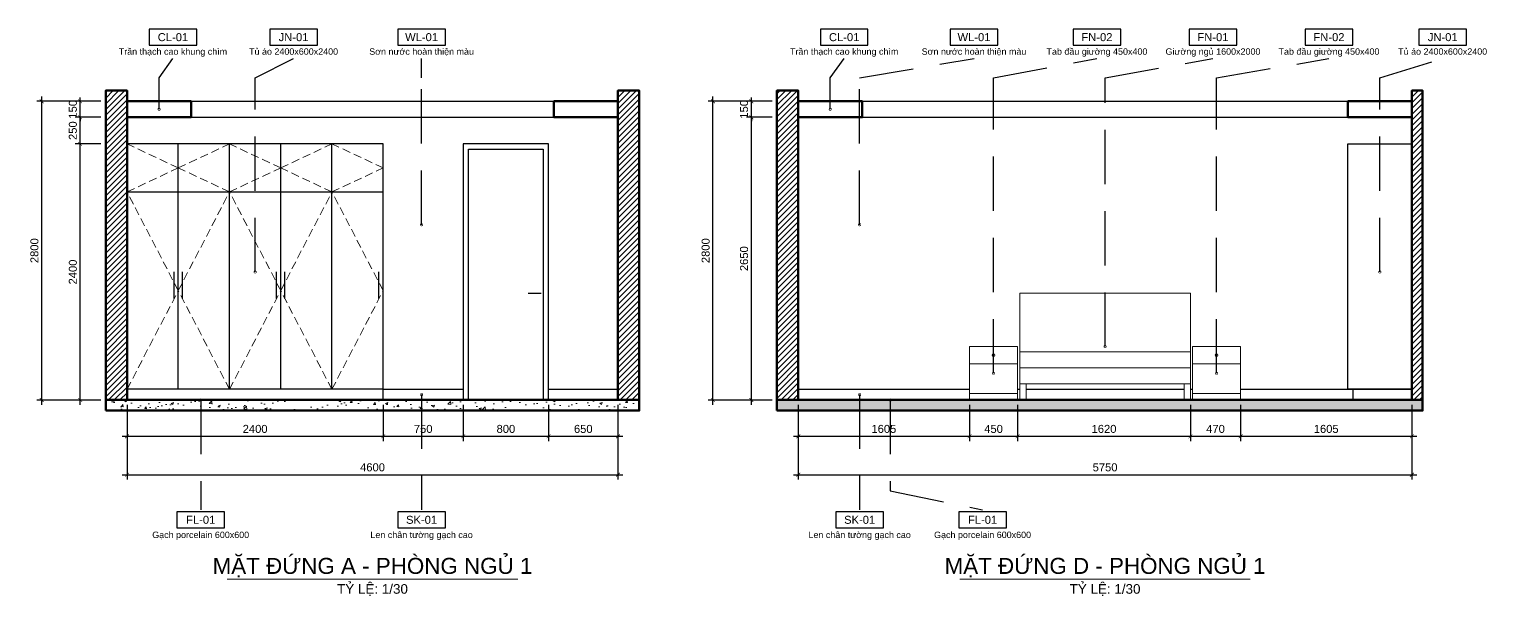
# Model space of a CAD drawing. Header units: millimetres. Extents: x -4035 to 243174, y -17931 to 20900.
# Drawn here: x 216404 to 230064, y -6572 to -1261 of the extents above; entities that cross this region are included whole.
import ezdxf
from ezdxf import colors
from ezdxf.entities.mleader import LeaderData, LeaderLine
from ezdxf.enums import TextEntityAlignment as Align
from ezdxf.math import Vec2, Vec3

# ---------------------------------------------------------------- set-up
doc = ezdxf.new("R2010")
doc.units = ezdxf.units.MM
doc.header["$LTSCALE"] = 40
doc.linetypes.add('DASHED', pattern=[19.05, 12.7, -6.35])
doc.linetypes.add('HIDDEN', pattern=[9.525, 6.35, -3.175])
for name, color, linetype, lineweight in [('A-ANNO-DIMS', 1, 'Continuous', 18), ('A-ANNO-NOTE', 7, 'Continuous', 18), ('A-ANNO-TEXT', 7, 'Continuous', 18), ('A-ELEV', 7, 'Continuous', 25), ('A-ELEV-OTLN', 7, 'Continuous', 50), ('A-FLOR-CASE', 30, 'Continuous', 25), ('A-FURN', 8, 'Continuous', 18), ('A-HIDD', 8, 'HIDDEN', 18), ('A-SECT', 7, 'Continuous', 50), ('A-SECT-PATT', 8, 'Continuous', 9)]:
    doc.layers.add(name, color=color, linetype=linetype, lineweight=lineweight)
doc.styles.add('MCP-ARIAL', font='arial.ttf')
doc.styles.get("Standard").update_dxf_attribs({"font": 'arial.ttf'})
doc.dimstyles.new('MCP-1-30', dxfattribs={"dimscale": 30, "dimtxt": 2.5, "dimasz": 1.2, "dimexe": 1.5, "dimexo": 1.5, "dimgap": 1, "dimtad": 1, "dimdec": 0, "dimdsep": 46, "dimtxsty": 'MCP-ARIAL', "dimblk": 'ARCHTICK', "dimblk1": 'ARCHTICK', "dimblk2": 'ARCHTICK', "dimcen": 0.09, "dimdle": 1.5, "dimclrd": 256, "dimclre": 256, "dimclrt": 256, "dimadec": 0, "dimazin": 0, "dimtfac": 1, "dimtdec": 4, "dimtix": 1, "dimtmove": 2, "dimatfit": 3, "dimfxl": 1, "dimtolj": 1, "dimtzin": 0, "dimarcsym": 0})

# ---------------------------------------------------------------- blocks, each defined once
blk = doc.blocks.new('_ArchTick')
at = {"color": 0, "linetype": 'ByBlock', "const_width": 0.15}
blk.add_lwpolyline([(-0.5, -0.5), (0.5, 0.5)], dxfattribs=at)
blk = doc.blocks.new('*D202')
at = {"layer": 'A-ANNO-DIMS', "lineweight": -2, "transparency": 16777216}
for p, q in [((217322, -4782), (217322, -5122)), ((219722, -4782), (219722, -5122)), ((217277, -5077), (219767, -5077))]:
    blk.add_line(p, q, dxfattribs=at)
at = {"layer": 'Defpoints', "color": 0, "transparency": 16777216}
for p in [(217322, -4737), (219722, -4737), (219722, -5077)]:
    blk.add_point(p, dxfattribs=at)
at = {"layer": 'A-ANNO-DIMS', "lineweight": -2, "transparency": 16777216, "xscale": 36, "yscale": 36, "zscale": 36, "rotation": 180}
blk.add_blockref('_ArchTick', (217322, -5077), dxfattribs=at)
at = {"layer": 'A-ANNO-DIMS', "lineweight": -2, "transparency": 16777216, "xscale": 36, "yscale": 36, "zscale": 36}
blk.add_blockref('_ArchTick', (219722, -5077), dxfattribs=at)
at = {"layer": 'A-ANNO-DIMS', "transparency": 16777216, "insert": (218522, -5008), "char_height": 75, "attachment_point": 5, "style": 'MCP-ARIAL'}
blk.add_mtext('\\A1;2400', dxfattribs=at)
blk = doc.blocks.new('*D203')
at = {"layer": 'A-ANNO-DIMS', "lineweight": -2, "transparency": 16777216}
for p, q in [((219722, -4782), (219722, -5122)), ((220472, -4782), (220472, -5122)), ((219677, -5077), (220517, -5077))]:
    blk.add_line(p, q, dxfattribs=at)
at = {"layer": 'Defpoints', "color": 0, "transparency": 16777216}
for p in [(219722, -4737), (220472, -4737), (220472, -5077)]:
    blk.add_point(p, dxfattribs=at)
at = {"layer": 'A-ANNO-DIMS', "lineweight": -2, "transparency": 16777216, "xscale": 36, "yscale": 36, "zscale": 36, "rotation": 180}
blk.add_blockref('_ArchTick', (219722, -5077), dxfattribs=at)
at = {"layer": 'A-ANNO-DIMS', "lineweight": -2, "transparency": 16777216, "xscale": 36, "yscale": 36, "zscale": 36}
blk.add_blockref('_ArchTick', (220472, -5077), dxfattribs=at)
at = {"layer": 'A-ANNO-DIMS', "transparency": 16777216, "insert": (220097, -5008), "char_height": 75, "attachment_point": 5, "style": 'MCP-ARIAL'}
blk.add_mtext('\\A1;750', dxfattribs=at)
blk = doc.blocks.new('*D204')
at = {"layer": 'A-ANNO-DIMS', "lineweight": -2, "transparency": 16777216}
for p, q in [((220472, -4782), (220472, -5122)), ((221272, -4782), (221272, -5122)), ((220427, -5077), (221317, -5077))]:
    blk.add_line(p, q, dxfattribs=at)
at = {"layer": 'Defpoints', "color": 0, "transparency": 16777216}
for p in [(220472, -4737), (221272, -4737), (221272, -5077)]:
    blk.add_point(p, dxfattribs=at)
at = {"layer": 'A-ANNO-DIMS', "lineweight": -2, "transparency": 16777216, "xscale": 36, "yscale": 36, "zscale": 36, "rotation": 180}
blk.add_blockref('_ArchTick', (220472, -5077), dxfattribs=at)
at = {"layer": 'A-ANNO-DIMS', "lineweight": -2, "transparency": 16777216, "xscale": 36, "yscale": 36, "zscale": 36}
blk.add_blockref('_ArchTick', (221272, -5077), dxfattribs=at)
at = {"layer": 'A-ANNO-DIMS', "transparency": 16777216, "insert": (220872, -5008), "char_height": 75, "attachment_point": 5, "style": 'MCP-ARIAL'}
blk.add_mtext('\\A1;800', dxfattribs=at)
blk = doc.blocks.new('*D205')
at = {"layer": 'A-ANNO-DIMS', "lineweight": -2, "transparency": 16777216}
for p, q in [((221272, -4782), (221272, -5122)), ((221922, -4782), (221922, -5122)), ((221227, -5077), (221967, -5077))]:
    blk.add_line(p, q, dxfattribs=at)
at = {"layer": 'Defpoints', "color": 0, "transparency": 16777216}
for p in [(221272, -4737), (221922, -4737), (221922, -5077)]:
    blk.add_point(p, dxfattribs=at)
at = {"layer": 'A-ANNO-DIMS', "lineweight": -2, "transparency": 16777216, "xscale": 36, "yscale": 36, "zscale": 36, "rotation": 180}
blk.add_blockref('_ArchTick', (221272, -5077), dxfattribs=at)
at = {"layer": 'A-ANNO-DIMS', "lineweight": -2, "transparency": 16777216, "xscale": 36, "yscale": 36, "zscale": 36}
blk.add_blockref('_ArchTick', (221922, -5077), dxfattribs=at)
at = {"layer": 'A-ANNO-DIMS', "transparency": 16777216, "insert": (221597, -5008), "char_height": 75, "attachment_point": 5, "style": 'MCP-ARIAL'}
blk.add_mtext('\\A1;650', dxfattribs=at)
blk = doc.blocks.new('*D206')
at = {"layer": 'A-ANNO-DIMS', "lineweight": -2, "transparency": 16777216}
for p, q in [((217322, -4782), (217322, -5482)), ((221922, -4782), (221922, -5482)), ((217277, -5437), (221967, -5437))]:
    blk.add_line(p, q, dxfattribs=at)
at = {"layer": 'Defpoints', "color": 0, "transparency": 16777216}
for p in [(217322, -4737), (221922, -4737), (221922, -5437)]:
    blk.add_point(p, dxfattribs=at)
at = {"layer": 'A-ANNO-DIMS', "lineweight": -2, "transparency": 16777216, "xscale": 36, "yscale": 36, "zscale": 36, "rotation": 180}
blk.add_blockref('_ArchTick', (217322, -5437), dxfattribs=at)
at = {"layer": 'A-ANNO-DIMS', "lineweight": -2, "transparency": 16777216, "xscale": 36, "yscale": 36, "zscale": 36}
blk.add_blockref('_ArchTick', (221922, -5437), dxfattribs=at)
at = {"layer": 'A-ANNO-DIMS', "transparency": 16777216, "insert": (219622, -5368), "char_height": 75, "attachment_point": 5, "style": 'MCP-ARIAL'}
blk.add_mtext('\\A1;4600', dxfattribs=at)
blk = doc.blocks.new('*D207')
at = {"layer": 'A-ANNO-DIMS', "lineweight": -2, "transparency": 16777216}
for p, q in [((216882, -4782), (216882, -2292)), ((217077, -2337), (216837, -2337)), ((217077, -4737), (216837, -4737))]:
    blk.add_line(p, q, dxfattribs=at)
at = {"layer": 'Defpoints', "color": 0, "transparency": 16777216}
for p in [(216882, -2337), (217122, -2337), (217122, -4737)]:
    blk.add_point(p, dxfattribs=at)
at = {"layer": 'A-ANNO-DIMS', "lineweight": -2, "transparency": 16777216, "xscale": 36, "yscale": 36, "zscale": 36}
for p, rotation in [((216882, -2337), 90), ((216882, -4737), 270)]:
    blk.add_blockref('_ArchTick', p, dxfattribs=dict(at, rotation=rotation))
at = {"layer": 'A-ANNO-DIMS', "transparency": 16777216, "insert": (216814, -3537), "char_height": 75, "attachment_point": 5, "rotation": 90, "style": 'MCP-ARIAL'}
blk.add_mtext('\\A1;2400', dxfattribs=at)
blk = doc.blocks.new('*D208')
at = {"layer": 'A-ANNO-DIMS', "lineweight": -2, "transparency": 16777216}
for p, q in [((216882, -2382), (216882, -2042)), ((217077, -2087), (216837, -2087)), ((217077, -2337), (216837, -2337))]:
    blk.add_line(p, q, dxfattribs=at)
at = {"layer": 'Defpoints', "color": 0, "transparency": 16777216}
for p in [(216882, -2087), (217122, -2087), (217122, -2337)]:
    blk.add_point(p, dxfattribs=at)
at = {"layer": 'A-ANNO-DIMS', "lineweight": -2, "transparency": 16777216, "xscale": 36, "yscale": 36, "zscale": 36}
for p, rotation in [((216882, -2087), 90), ((216882, -2337), 270)]:
    blk.add_blockref('_ArchTick', p, dxfattribs=dict(at, rotation=rotation))
at = {"layer": 'A-ANNO-DIMS', "transparency": 16777216, "insert": (216814, -2212), "char_height": 75, "attachment_point": 5, "rotation": 90, "style": 'MCP-ARIAL'}
blk.add_mtext('\\A1;250', dxfattribs=at)
blk = doc.blocks.new('*D209')
at = {"layer": 'A-ANNO-DIMS', "lineweight": -2, "transparency": 16777216}
for p, q in [((216882, -1937), (216882, -1901)), ((217077, -1937), (216837, -1937)), ((216882, -2087), (216882, -1937)), ((217077, -2087), (216837, -2087)), ((216882, -2087), (216882, -2123))]:
    blk.add_line(p, q, dxfattribs=at)
at = {"layer": 'Defpoints', "color": 0, "transparency": 16777216}
for p in [(216882, -1937), (217122, -1937), (217122, -2087)]:
    blk.add_point(p, dxfattribs=at)
at = {"layer": 'A-ANNO-DIMS', "lineweight": -2, "transparency": 16777216, "xscale": 36, "yscale": 36, "zscale": 36}
for p, rotation in [((216882, -1937), 270), ((216882, -2087), 90)]:
    blk.add_blockref('_ArchTick', p, dxfattribs=dict(at, rotation=rotation))
at = {"layer": 'A-ANNO-DIMS', "transparency": 16777216, "insert": (216814, -2012), "char_height": 75, "attachment_point": 5, "rotation": 90, "style": 'MCP-ARIAL'}
blk.add_mtext('\\A1;150', dxfattribs=at)
blk = doc.blocks.new('*D210')
at = {"layer": 'A-ANNO-DIMS', "lineweight": -2, "transparency": 16777216}
for p, q in [((216522, -4782), (216522, -1892)), ((217077, -1937), (216477, -1937)), ((217077, -4737), (216477, -4737))]:
    blk.add_line(p, q, dxfattribs=at)
at = {"layer": 'Defpoints', "color": 0, "transparency": 16777216}
for p in [(216522, -1937), (217122, -1937), (217122, -4737)]:
    blk.add_point(p, dxfattribs=at)
at = {"layer": 'A-ANNO-DIMS', "lineweight": -2, "transparency": 16777216, "xscale": 36, "yscale": 36, "zscale": 36}
for p, rotation in [((216522, -1937), 90), ((216522, -4737), 270)]:
    blk.add_blockref('_ArchTick', p, dxfattribs=dict(at, rotation=rotation))
at = {"layer": 'A-ANNO-DIMS', "transparency": 16777216, "insert": (216454, -3337), "char_height": 75, "attachment_point": 5, "rotation": 90, "style": 'MCP-ARIAL'}
blk.add_mtext('\\A1;2800', dxfattribs=at)
blk = doc.blocks.new('MCP_GHI_CHU_5')
at = {"transparency": 16777216}
blk.add_lwpolyline([(-7.4375, 4.2), (7.4375, 4.2), (7.4375, 9.2), (-7.4375, 9.2)], close=True, dxfattribs=at)
at = {"transparency": 16777216, "style": 'MCP-ARIAL'}
blk.add_attdef('MA', text='', height=2.5, dxfattribs=at).set_placement((0, 6.7), align=Align.MIDDLE_CENTER)
blk.add_attdef('MO_TA', text='', height=2, dxfattribs=at).set_placement((0, 1.2), align=Align.CENTER)
blk = doc.blocks.new('_DotSmall')
at = {"color": 0, "linetype": 'ByBlock', "const_width": 0.5}
blk.add_lwpolyline([(-0.0625, 0, 1), (0.0625, 0, 1)], format="xyb", close=True, dxfattribs=at)
blk = doc.blocks.new('MCP_GHI_CHU_DUOI_5')
at = {"transparency": 16777216}
blk.add_lwpolyline([(-7.4375, -5.6), (7.4375, -5.6), (7.4375, -0.6), (-7.4375, -0.6)], close=True, dxfattribs=at)
at = {"transparency": 16777216, "style": 'MCP-ARIAL'}
blk.add_attdef('MA', text='', height=2.5, dxfattribs=at).set_placement((0, -3.1), align=Align.MIDDLE_CENTER)
blk.add_attdef('MO_TA', text='', height=2, dxfattribs=at).set_placement((0, -8.8), align=Align.CENTER)
blk = doc.blocks.new('*D211')
at = {"layer": 'A-ANNO-DIMS', "lineweight": -2, "transparency": 16777216}
for p, q in [((223612, -4782), (223612, -5122)), ((225217, -4782), (225217, -5122)), ((223567, -5077), (225262, -5077))]:
    blk.add_line(p, q, dxfattribs=at)
at = {"layer": 'Defpoints', "color": 0, "transparency": 16777216}
for p in [(223612, -4737), (225217, -4737), (225217, -5077)]:
    blk.add_point(p, dxfattribs=at)
at = {"layer": 'A-ANNO-DIMS', "lineweight": -2, "transparency": 16777216, "xscale": 36, "yscale": 36, "zscale": 36, "rotation": 180}
blk.add_blockref('_ArchTick', (223612, -5077), dxfattribs=at)
at = {"layer": 'A-ANNO-DIMS', "lineweight": -2, "transparency": 16777216, "xscale": 36, "yscale": 36, "zscale": 36}
blk.add_blockref('_ArchTick', (225217, -5077), dxfattribs=at)
at = {"layer": 'A-ANNO-DIMS', "transparency": 16777216, "insert": (224414, -5008), "char_height": 75, "attachment_point": 5, "style": 'MCP-ARIAL'}
blk.add_mtext('\\A1;1605', dxfattribs=at)
blk = doc.blocks.new('*D212')
at = {"layer": 'A-ANNO-DIMS', "lineweight": -2, "transparency": 16777216}
for p, q in [((225217, -4782), (225217, -5122)), ((225667, -4782), (225667, -5122)), ((225172, -5077), (225712, -5077))]:
    blk.add_line(p, q, dxfattribs=at)
at = {"layer": 'Defpoints', "color": 0, "transparency": 16777216}
for p in [(225217, -4737), (225667, -4737), (225667, -5077)]:
    blk.add_point(p, dxfattribs=at)
at = {"layer": 'A-ANNO-DIMS', "lineweight": -2, "transparency": 16777216, "xscale": 36, "yscale": 36, "zscale": 36, "rotation": 180}
blk.add_blockref('_ArchTick', (225217, -5077), dxfattribs=at)
at = {"layer": 'A-ANNO-DIMS', "lineweight": -2, "transparency": 16777216, "xscale": 36, "yscale": 36, "zscale": 36}
blk.add_blockref('_ArchTick', (225667, -5077), dxfattribs=at)
at = {"layer": 'A-ANNO-DIMS', "transparency": 16777216, "insert": (225442, -5008), "char_height": 75, "attachment_point": 5, "style": 'MCP-ARIAL'}
blk.add_mtext('\\A1;450', dxfattribs=at)
blk = doc.blocks.new('*D213')
at = {"layer": 'A-ANNO-DIMS', "lineweight": -2, "transparency": 16777216}
for p, q in [((225667, -4782), (225667, -5122)), ((227287, -4782), (227287, -5122)), ((225622, -5077), (227332, -5077))]:
    blk.add_line(p, q, dxfattribs=at)
at = {"layer": 'Defpoints', "color": 0, "transparency": 16777216}
for p in [(225667, -4737), (227287, -4737), (227287, -5077)]:
    blk.add_point(p, dxfattribs=at)
at = {"layer": 'A-ANNO-DIMS', "lineweight": -2, "transparency": 16777216, "xscale": 36, "yscale": 36, "zscale": 36, "rotation": 180}
blk.add_blockref('_ArchTick', (225667, -5077), dxfattribs=at)
at = {"layer": 'A-ANNO-DIMS', "lineweight": -2, "transparency": 16777216, "xscale": 36, "yscale": 36, "zscale": 36}
blk.add_blockref('_ArchTick', (227287, -5077), dxfattribs=at)
at = {"layer": 'A-ANNO-DIMS', "transparency": 16777216, "insert": (226477, -5008), "char_height": 75, "attachment_point": 5, "style": 'MCP-ARIAL'}
blk.add_mtext('\\A1;1620', dxfattribs=at)
blk = doc.blocks.new('*D214')
at = {"layer": 'A-ANNO-DIMS', "lineweight": -2, "transparency": 16777216}
for p, q in [((227287, -4782), (227287, -5122)), ((227757, -4782), (227757, -5122)), ((227242, -5077), (227802, -5077))]:
    blk.add_line(p, q, dxfattribs=at)
at = {"layer": 'Defpoints', "color": 0, "transparency": 16777216}
for p in [(227287, -4737), (227757, -4737), (227757, -5077)]:
    blk.add_point(p, dxfattribs=at)
at = {"layer": 'A-ANNO-DIMS', "lineweight": -2, "transparency": 16777216, "xscale": 36, "yscale": 36, "zscale": 36, "rotation": 180}
blk.add_blockref('_ArchTick', (227287, -5077), dxfattribs=at)
at = {"layer": 'A-ANNO-DIMS', "lineweight": -2, "transparency": 16777216, "xscale": 36, "yscale": 36, "zscale": 36}
blk.add_blockref('_ArchTick', (227757, -5077), dxfattribs=at)
at = {"layer": 'A-ANNO-DIMS', "transparency": 16777216, "insert": (227522, -5008), "char_height": 75, "attachment_point": 5, "style": 'MCP-ARIAL'}
blk.add_mtext('\\A1;470', dxfattribs=at)
blk = doc.blocks.new('*D215')
at = {"layer": 'A-ANNO-DIMS', "lineweight": -2, "transparency": 16777216}
for p, q in [((227757, -4782), (227757, -5122)), ((229362, -4782), (229362, -5122)), ((227712, -5077), (229407, -5077))]:
    blk.add_line(p, q, dxfattribs=at)
at = {"layer": 'Defpoints', "color": 0, "transparency": 16777216}
for p in [(227757, -4737), (229362, -4737), (229362, -5077)]:
    blk.add_point(p, dxfattribs=at)
at = {"layer": 'A-ANNO-DIMS', "lineweight": -2, "transparency": 16777216, "xscale": 36, "yscale": 36, "zscale": 36, "rotation": 180}
blk.add_blockref('_ArchTick', (227757, -5077), dxfattribs=at)
at = {"layer": 'A-ANNO-DIMS', "lineweight": -2, "transparency": 16777216, "xscale": 36, "yscale": 36, "zscale": 36}
blk.add_blockref('_ArchTick', (229362, -5077), dxfattribs=at)
at = {"layer": 'A-ANNO-DIMS', "transparency": 16777216, "insert": (228559, -5008), "char_height": 75, "attachment_point": 5, "style": 'MCP-ARIAL'}
blk.add_mtext('\\A1;1605', dxfattribs=at)
blk = doc.blocks.new('*D216')
at = {"layer": 'A-ANNO-DIMS', "lineweight": -2, "transparency": 16777216}
for p, q in [((223612, -4782), (223612, -5482)), ((229362, -4782), (229362, -5482)), ((223567, -5437), (229407, -5437))]:
    blk.add_line(p, q, dxfattribs=at)
at = {"layer": 'Defpoints', "color": 0, "transparency": 16777216}
for p in [(223612, -4737), (229362, -4737), (229362, -5437)]:
    blk.add_point(p, dxfattribs=at)
at = {"layer": 'A-ANNO-DIMS', "lineweight": -2, "transparency": 16777216, "xscale": 36, "yscale": 36, "zscale": 36, "rotation": 180}
blk.add_blockref('_ArchTick', (223612, -5437), dxfattribs=at)
at = {"layer": 'A-ANNO-DIMS', "lineweight": -2, "transparency": 16777216, "xscale": 36, "yscale": 36, "zscale": 36}
blk.add_blockref('_ArchTick', (229362, -5437), dxfattribs=at)
at = {"layer": 'A-ANNO-DIMS', "transparency": 16777216, "insert": (226487, -5368), "char_height": 75, "attachment_point": 5, "style": 'MCP-ARIAL'}
blk.add_mtext('\\A1;5750', dxfattribs=at)
blk = doc.blocks.new('*D217')
at = {"layer": 'A-ANNO-DIMS', "lineweight": -2, "transparency": 16777216}
for p, q in [((223172, -4782), (223172, -2042)), ((223367, -2087), (223127, -2087)), ((223367, -4737), (223127, -4737))]:
    blk.add_line(p, q, dxfattribs=at)
at = {"layer": 'Defpoints', "color": 0, "transparency": 16777216}
for p in [(223172, -2087), (223412, -2087), (223412, -4737)]:
    blk.add_point(p, dxfattribs=at)
at = {"layer": 'A-ANNO-DIMS', "lineweight": -2, "transparency": 16777216, "xscale": 36, "yscale": 36, "zscale": 36}
for p, rotation in [((223172, -2087), 90), ((223172, -4737), 270)]:
    blk.add_blockref('_ArchTick', p, dxfattribs=dict(at, rotation=rotation))
at = {"layer": 'A-ANNO-DIMS', "transparency": 16777216, "insert": (223104, -3412), "char_height": 75, "attachment_point": 5, "rotation": 90, "style": 'MCP-ARIAL'}
blk.add_mtext('\\A1;2650', dxfattribs=at)
blk = doc.blocks.new('*D218')
at = {"layer": 'A-ANNO-DIMS', "lineweight": -2, "transparency": 16777216}
for p, q in [((223172, -1937), (223172, -1901)), ((223367, -1937), (223127, -1937)), ((223172, -2087), (223172, -1937)), ((223367, -2087), (223127, -2087)), ((223172, -2087), (223172, -2123))]:
    blk.add_line(p, q, dxfattribs=at)
at = {"layer": 'Defpoints', "color": 0, "transparency": 16777216}
for p in [(223172, -1937), (223412, -1937), (223412, -2087)]:
    blk.add_point(p, dxfattribs=at)
at = {"layer": 'A-ANNO-DIMS', "lineweight": -2, "transparency": 16777216, "xscale": 36, "yscale": 36, "zscale": 36}
for p, rotation in [((223172, -1937), 270), ((223172, -2087), 90)]:
    blk.add_blockref('_ArchTick', p, dxfattribs=dict(at, rotation=rotation))
at = {"layer": 'A-ANNO-DIMS', "transparency": 16777216, "insert": (223104, -2012), "char_height": 75, "attachment_point": 5, "rotation": 90, "style": 'MCP-ARIAL'}
blk.add_mtext('\\A1;150', dxfattribs=at)
blk = doc.blocks.new('*D219')
at = {"layer": 'A-ANNO-DIMS', "lineweight": -2, "transparency": 16777216}
for p, q in [((222812, -4782), (222812, -1892)), ((223367, -1937), (222767, -1937)), ((223367, -4737), (222767, -4737))]:
    blk.add_line(p, q, dxfattribs=at)
at = {"layer": 'Defpoints', "color": 0, "transparency": 16777216}
for p in [(222812, -1937), (223412, -1937), (223412, -4737)]:
    blk.add_point(p, dxfattribs=at)
at = {"layer": 'A-ANNO-DIMS', "lineweight": -2, "transparency": 16777216, "xscale": 36, "yscale": 36, "zscale": 36}
for p, rotation in [((222812, -1937), 90), ((222812, -4737), 270)]:
    blk.add_blockref('_ArchTick', p, dxfattribs=dict(at, rotation=rotation))
at = {"layer": 'A-ANNO-DIMS', "transparency": 16777216, "insert": (222744, -3337), "char_height": 75, "attachment_point": 5, "rotation": 90, "style": 'MCP-ARIAL'}
blk.add_mtext('\\A1;2800', dxfattribs=at)

msp = doc.modelspace()

# ---------------------------------------------------------------- hatches: boundary and pattern name
at = {"layer": 'A-SECT-PATT'}
h = msp.add_hatch(dxfattribs=at)
h.set_pattern_fill('ANSI31', color=256, scale=12, style=0)
h.paths.add_polyline_path([(217121.9, -4736.51), (217321.9, -4736.51), (217321.9, -1836.51), (217121.9, -1836.51)], flags=16)
h = msp.add_hatch(dxfattribs=at)
h.set_pattern_fill('ANSI31', color=256, scale=12, style=0)
h.paths.add_polyline_path([(221921.9, -4736.51), (222121.9, -4736.51), (222121.9, -1836.51), (221921.9, -1836.51)], flags=16)
h = msp.add_hatch(dxfattribs=at)
h.set_pattern_fill('ANSI31', color=256, scale=12, style=0)
h.paths.add_polyline_path([(223411.9, -4736.51), (223611.9, -4736.51), (223611.9, -1836.51), (223411.9, -1836.51)], flags=16)
h = msp.add_hatch(dxfattribs=at)
h.set_pattern_fill('ANSI31', color=256, scale=12, style=0)
h.paths.add_polyline_path([(229361.9, -4736.51), (229461.9, -4736.51), (229461.9, -1836.51), (229361.9, -1836.51)], flags=16)
h = msp.add_hatch(dxfattribs=at)
h.set_pattern_fill('AR-CONC', color=256, scale=1.2, style=0)
h.paths.add_polyline_path([(217121.9, -4836.51), (222121.9, -4836.51), (222121.9, -4736.51), (217121.9, -4736.51)], flags=16)
h = msp.add_hatch(dxfattribs=at)
h.set_pattern_fill('AR-CONC', color=256, scale=1.2, style=0)
h.paths.add_polyline_path([(223411.9, -4836.51), (229461.9, -4836.51), (229461.9, -4736.51), (223411.9, -4736.51)], flags=16)

# ---------------------------------------------------------------- linework, layer by layer
at = {"layer": 'A-ANNO-TEXT'}
for p, q in [((218261.4, -6414.51), (220982.4, -6414.51)), ((225126.4, -6414.51), (227847.4, -6414.51))]:
    msp.add_line(p, q, dxfattribs=at)
at = {"layer": 'A-ELEV'}
for p, q in [((217321.9, -1936.51), (221921.9, -1936.51)), ((217921.9, -2086.51), (217921.9, -1936.51)), ((221321.9, -2086.51), (221321.9, -1936.51)), ((223611.9, -1936.51), (229361.9, -1936.51)), ((224211.9, -2086.51), (224211.9, -1936.51)), ((228761.9, -2086.51), (228761.9, -1936.51)), ((217321.9, -2086.51), (221921.9, -2086.51)), ((223611.9, -2086.51), (229361.9, -2086.51)), ((221271.9, -2336.51), (220471.9, -2336.51)), ((220471.9, -2336.51), (220471.9, -4736.51)), ((220521.9, -4736.51), (220521.9, -2386.51)), ((220521.9, -2386.51), (221221.9, -2386.51)), ((221221.9, -2386.51), (221221.9, -4736.51)), ((221271.9, -4736.51), (221271.9, -2336.51)), ((221081.9, -3736.51), (221201.9, -3736.51)), ((219721.9, -4636.51), (220471.9, -4636.51)), ((221271.9, -4636.51), (221921.9, -4636.51)), ((223611.9, -4636.51), (225216.9, -4636.51)), ((225666.9, -4636.51), (225686.9, -4636.51)), ((225746.9, -4636.51), (227226.9, -4636.51)), ((227286.9, -4636.51), (227306.9, -4636.51)), ((227756.9, -4636.51), (228811.9, -4636.51)), ((220471.9, -4736.51), (221271.9, -4736.51))]:
    msp.add_line(p, q, dxfattribs=at)
at = {"layer": 'A-ELEV-OTLN'}
for p, q in [((217321.9, -4736.51), (221921.9, -4736.51)), ((223611.9, -4736.51), (229361.9, -4736.51))]:
    msp.add_line(p, q, dxfattribs=at)
at = {"layer": 'A-FLOR-CASE'}
for p, q in [((219721.9, -2336.51), (217321.9, -2336.51)), ((217321.9, -2336.51), (217321.9, -4636.51)), ((217801.9, -2786.51), (217801.9, -2336.51)), ((218281.9, -2786.51), (218281.9, -2336.51)), ((218761.9, -2786.51), (218761.9, -2336.51)), ((219241.9, -2786.51), (219241.9, -2336.51)), ((219721.9, -4636.51), (219721.9, -2336.51)), ((228761.9, -4636.51), (228761.9, -2336.51)), ((228761.9, -2336.51), (229361.9, -2336.51)), ((229361.9, -2336.51), (229361.9, -4636.51)), ((217321.9, -2786.51), (219721.9, -2786.51)), ((217801.9, -4636.51), (217801.9, -2786.51)), ((218281.9, -4636.51), (218281.9, -2786.51)), ((218761.9, -4636.51), (218761.9, -2786.51)), ((219241.9, -4636.51), (219241.9, -2786.51)), ((217761.9, -3786.51), (217761.9, -3536.51)), ((217841.9, -3786.51), (217841.9, -3536.51)), ((218721.9, -3786.51), (218721.9, -3536.51)), ((218801.9, -3786.51), (218801.9, -3536.51)), ((219681.9, -3786.51), (219681.9, -3536.51)), ((219721.9, -4636.51), (217321.9, -4636.51)), ((217321.9, -4636.51), (217321.9, -4736.51)), ((219721.9, -4736.51), (219721.9, -4636.51)), ((229361.9, -4636.51), (228761.9, -4636.51)), ((228811.9, -4736.51), (228811.9, -4636.51)), ((228811.9, -4636.51), (229361.9, -4636.51)), ((229361.9, -4636.51), (229361.9, -4736.51)), ((217321.9, -4736.51), (219721.9, -4736.51)), ((229361.9, -4736.51), (228811.9, -4736.51))]:
    msp.add_line(p, q, dxfattribs=at)
at = {"layer": 'A-FURN'}
for p, q in [((225686.9, -4286.51), (225686.9, -3736.51)), ((225686.9, -3736.51), (227286.9, -3736.51)), ((227286.9, -3736.51), (227286.9, -4286.51)), ((225666.9, -4236.51), (225216.9, -4236.51)), ((225216.9, -4236.51), (225216.9, -4736.51)), ((225666.9, -4736.51), (225666.9, -4236.51)), ((227286.9, -4286.51), (225686.9, -4286.51)), ((225686.9, -4286.51), (225686.9, -4436.51)), ((227286.9, -4436.51), (227286.9, -4286.51)), ((227756.9, -4236.51), (227306.9, -4236.51)), ((227306.9, -4236.51), (227306.9, -4736.51)), ((227756.9, -4736.51), (227756.9, -4236.51)), ((225216.9, -4396.51), (225666.9, -4396.51)), ((227286.9, -4436.51), (225686.9, -4436.51)), ((225686.9, -4436.51), (225686.9, -4586.51)), ((227286.9, -4586.51), (227286.9, -4436.51)), ((227306.9, -4396.51), (227756.9, -4396.51)), ((225746.9, -4586.51), (225686.9, -4586.51)), ((225686.9, -4586.51), (225686.9, -4736.51)), ((225686.9, -4586.51), (227286.9, -4586.51)), ((225746.9, -4736.51), (225746.9, -4586.51)), ((227286.9, -4586.51), (227226.9, -4586.51)), ((227226.9, -4586.51), (227226.9, -4736.51)), ((227286.9, -4736.51), (227286.9, -4586.51)), ((225216.9, -4676.51), (225666.9, -4676.51)), ((225216.9, -4736.51), (225666.9, -4736.51)), ((225686.9, -4736.51), (225746.9, -4736.51)), ((227226.9, -4736.51), (227286.9, -4736.51)), ((227306.9, -4676.51), (227756.9, -4676.51)), ((227306.9, -4736.51), (227756.9, -4736.51))]:
    msp.add_line(p, q, dxfattribs=at)
for centre in [(225441.9, -4316.51), (227531.9, -4316.51)]:
    msp.add_circle(centre, 12, dxfattribs=at)
at = {"layer": 'A-HIDD', "ltscale": 0.3}
for p, q in [((217801.9, -2561.51), (217321.9, -2336.51)), ((217801.9, -2561.51), (218281.9, -2336.51)), ((218761.9, -2561.51), (218281.9, -2336.51)), ((218761.9, -2561.51), (219241.9, -2336.51)), ((219721.9, -2561.51), (219241.9, -2336.51)), ((217321.9, -2786.51), (217801.9, -2561.51)), ((218281.9, -2786.51), (217801.9, -2561.51)), ((218281.9, -2786.51), (218761.9, -2561.51)), ((219241.9, -2786.51), (218761.9, -2561.51)), ((219241.9, -2786.51), (219721.9, -2561.51)), ((217801.9, -3711.51), (217321.9, -2786.51)), ((217801.9, -3711.51), (218281.9, -2786.51)), ((218761.9, -3711.51), (218281.9, -2786.51)), ((218761.9, -3711.51), (219241.9, -2786.51)), ((219721.9, -3711.51), (219241.9, -2786.51)), ((217321.9, -4636.51), (217801.9, -3711.51)), ((218281.9, -4636.51), (217801.9, -3711.51)), ((218281.9, -4636.51), (218761.9, -3711.51)), ((219241.9, -4636.51), (218761.9, -3711.51)), ((219241.9, -4636.51), (219721.9, -3711.51))]:
    msp.add_line(p, q, dxfattribs=at)
at = {"layer": 'A-SECT'}
for points in [[(217121.9, -4736.51), (217321.9, -4736.51), (217321.9, -1836.51), (217121.9, -1836.51)], [(221921.9, -4736.51), (222121.9, -4736.51), (222121.9, -1836.51), (221921.9, -1836.51)], [(223411.9, -4736.51), (223611.9, -4736.51), (223611.9, -1836.51), (223411.9, -1836.51)], [(229361.9, -4736.51), (229461.9, -4736.51), (229461.9, -1836.51), (229361.9, -1836.51)], [(217321.9, -2086.51), (217921.9, -2086.51), (217921.9, -1936.51), (217321.9, -1936.51)], [(221321.9, -2086.51), (221921.9, -2086.51), (221921.9, -1936.51), (221321.9, -1936.51)], [(223611.9, -2086.51), (224211.9, -2086.51), (224211.9, -1936.51), (223611.9, -1936.51)], [(228761.9, -2086.51), (229361.9, -2086.51), (229361.9, -1936.51), (228761.9, -1936.51)], [(217121.9, -4836.51), (222121.9, -4836.51), (222121.9, -4736.51), (217121.9, -4736.51)], [(223411.9, -4836.51), (229461.9, -4836.51), (229461.9, -4736.51), (223411.9, -4736.51)]]:
    msp.add_lwpolyline(points, close=True, dxfattribs=at)

# ---------------------------------------------------------------- texts
at = {"layer": 'A-ANNO-TEXT', "style": 'MCP-ARIAL'}
for s, height, p in [('MẶT ĐỨNG A - PHÒNG NGỦ 1', 150, (219621.9, -6366.51)), ('MẶT ĐỨNG D - PHÒNG NGỦ 1', 150, (226486.9, -6366.51)), ('TỶ LỆ: 1/30', 90, (219621.9, -6552.51)), ('TỶ LỆ: 1/30', 90, (226486.9, -6552.51))]:
    msp.add_text(s, height=height, dxfattribs=at).set_placement(p, align=Align.CENTER)

# ---------------------------------------------------------------- dimensions: what is measured, and where the dimension line sits
at = {"layer": 'A-ANNO-DIMS'}
for base, p1, p2, picture, middle in [((216521.9, -1936.51), (217121.9, -4736.51), (217121.9, -1936.51), '*D210', (216453.607026, -3336.51)), ((216881.9, -1936.51), (217121.9, -2086.51), (217121.9, -1936.51), '*D209', (216813.607026, -2011.51)), ((222811.9, -1936.51), (223411.9, -4736.51), (223411.9, -1936.51), '*D219', (222743.607026, -3336.51)), ((223171.9, -1936.51), (223411.9, -2086.51), (223411.9, -1936.51), '*D218', (223103.607026, -2011.51)), ((216881.9, -2086.51), (217121.9, -2336.51), (217121.9, -2086.51), '*D208', (216813.607026, -2211.51)), ((223171.9, -2086.51), (223411.9, -4736.51), (223411.9, -2086.51), '*D217', (223103.607026, -3411.51)), ((216881.9, -2336.51), (217121.9, -4736.51), (217121.9, -2336.51), '*D207', (216813.607026, -3536.51))]:
    dim = msp.add_linear_dim(base=base, p1=p1, p2=p2, angle=90, dimstyle='MCP-1-30', dxfattribs=at)
    dim.commit()
    dim.dimension.update_dxf_attribs({"geometry": picture, "text_midpoint": middle})
for base, p1, p2, picture, middle in [((219721.9, -5076.51), (217321.9, -4736.51), (219721.9, -4736.51), '*D202', (218521.9, -5008.217026)), ((221921.9, -5436.51), (217321.9, -4736.51), (221921.9, -4736.51), '*D206', (219621.9, -5368.217026)), ((220471.9, -5076.51), (219721.9, -4736.51), (220471.9, -4736.51), '*D203', (220096.9, -5008.217026)), ((221271.9, -5076.51), (220471.9, -4736.51), (221271.9, -4736.51), '*D204', (220871.9, -5008.217026)), ((221921.9, -5076.51), (221271.9, -4736.51), (221921.9, -4736.51), '*D205', (221596.9, -5008.217026)), ((225216.9, -5076.51), (223611.9, -4736.51), (225216.9, -4736.51), '*D211', (224414.4, -5008.217026)), ((229361.9, -5436.51), (223611.9, -4736.51), (229361.9, -4736.51), '*D216', (226486.9, -5368.217026)), ((225666.9, -5076.51), (225216.9, -4736.51), (225666.9, -4736.51), '*D212', (225441.9, -5008.217026)), ((227286.9, -5076.51), (225666.9, -4736.51), (227286.9, -4736.51), '*D213', (226476.9, -5008.217026)), ((227756.9, -5076.51), (227286.9, -4736.51), (227756.9, -4736.51), '*D214', (227521.9, -5008.217026)), ((229361.9, -5076.51), (227756.9, -4736.51), (229361.9, -4736.51), '*D215', (228559.4, -5008.217026))]:
    dim = msp.add_linear_dim(base=base, p1=p1, p2=p2, dimstyle='MCP-1-30', dxfattribs=at)
    dim.commit()
    dim.dimension.update_dxf_attribs({"geometry": picture, "text_midpoint": middle})

# ---------------------------------------------------------------- leaders
at = {"layer": 'A-ANNO-NOTE', "ltscale": 0.3}
ml = msp.add_multileader_block('Standard', dxfattribs=at)
ml.set_content('MCP_GHI_CHU_5', color=256, scale=30)
ml.set_attribute('MA', 'CL-01', width=0)
ml.set_attribute('MO_TA', 'Trần thạch cao khung chìm', width=0)
ml.set_leader_properties(color=256, linetype='DASHED')
ml.set_arrow_properties(name='DOTSMALL')
ml.build(insert=Vec2(0, 0))
ml.multileader.update_dxf_attribs({"has_dogleg": 0, "text_left_attachment_type": 2, "text_right_attachment_type": 2, "dogleg_length": 3, "arrow_head_size": 45, "scale": 30, "block_connection_type": 1})
ctx = ml.context
ctx.base_point, ctx.scale, ctx.char_height, ctx.arrow_head_size, ctx.landing_gap_size = Vec3(217751.9, -1536.51), 30, 75, 45, 30
ctx.left_attachment, ctx.right_attachment, ctx.attachment_type = 2, 2, 1
notes = []
notes.append((ctx, [(0, (1, 1, 0), (217661.9, -1536.51), (1, 0), 90, [(0, [(217621.9, -2011.51), (217621.9, -1716.51)], 0, [])])]))
ctx.block.insert = Vec3(217751.9, -1536.51)
ml = msp.add_multileader_block('Standard', dxfattribs=at)
ml.set_content('MCP_GHI_CHU_5', color=256, scale=30)
ml.set_attribute('MA', 'JN-01', width=0)
ml.set_attribute('MO_TA', 'Tủ áo 2400x600x2400', width=0)
ml.set_leader_properties(color=256, linetype='DASHED')
ml.set_arrow_properties(name='DOTSMALL')
ml.build(insert=Vec2(0, 0))
ml.multileader.update_dxf_attribs({"has_dogleg": 0, "text_left_attachment_type": 2, "text_right_attachment_type": 2, "dogleg_length": 3, "arrow_head_size": 45, "scale": 30, "block_connection_type": 1})
ctx = ml.context
ctx.base_point, ctx.scale, ctx.char_height, ctx.arrow_head_size, ctx.landing_gap_size = Vec3(218882.3, -1536.51), 30, 75, 45, 30
ctx.left_attachment, ctx.right_attachment, ctx.attachment_type = 2, 2, 1
notes.append((ctx, [(0, (1, 1, 0), (218792.3, -1536.51), (1, 0), 90, [(0, [(218521.9, -3536.51), (218521.9, -1716.51)], 0, [])])]))
ctx.block.insert = Vec3(218882.3, -1536.51)
ml = msp.add_multileader_block('Standard', dxfattribs=at)
ml.set_content('MCP_GHI_CHU_5', color=256, scale=30)
ml.set_attribute('MA', 'WL-01', width=0)
ml.set_attribute('MO_TA', 'Sơn nước hoàn thiện màu', width=0)
ml.set_leader_properties(color=256, linetype='DASHED')
ml.set_arrow_properties(name='DOTSMALL')
ml.build(insert=Vec2(0, 0))
ml.multileader.update_dxf_attribs({"has_dogleg": 0, "text_left_attachment_type": 2, "text_right_attachment_type": 2, "dogleg_length": 3, "arrow_head_size": 45, "scale": 30, "block_connection_type": 1})
ctx = ml.context
ctx.base_point, ctx.scale, ctx.char_height, ctx.arrow_head_size, ctx.landing_gap_size = Vec3(220081.9, -1536.51), 30, 75, 45, 30
ctx.left_attachment, ctx.right_attachment, ctx.attachment_type = 2, 2, 1
notes.append((ctx, [(0, (1, 1, 0), (219991.9, -1536.51), (1, 0), 90, [(0, [(220081.9, -3093.51), (220081.9, -1716.51)], 0, [])])]))
ctx.block.insert = Vec3(220081.9, -1536.51)
ml = msp.add_multileader_block('Standard', dxfattribs=at)
ml.set_content('MCP_GHI_CHU_5', color=256, scale=30)
ml.set_attribute('MA', 'CL-01', width=0)
ml.set_attribute('MO_TA', 'Trần thạch cao khung chìm', width=0)
ml.set_leader_properties(color=256, linetype='DASHED')
ml.set_arrow_properties(name='DOTSMALL')
ml.build(insert=Vec2(0, 0))
ml.multileader.update_dxf_attribs({"has_dogleg": 0, "text_left_attachment_type": 2, "text_right_attachment_type": 2, "dogleg_length": 3, "arrow_head_size": 45, "scale": 30, "block_connection_type": 1})
ctx = ml.context
ctx.base_point, ctx.scale, ctx.char_height, ctx.arrow_head_size, ctx.landing_gap_size = Vec3(224041.9, -1536.51), 30, 75, 45, 30
ctx.left_attachment, ctx.right_attachment, ctx.attachment_type = 2, 2, 1
notes.append((ctx, [(0, (1, 1, 0), (223951.9, -1536.51), (1, 0), 90, [(0, [(223911.9, -2011.51), (223911.9, -1716.51)], 0, [])])]))
ctx.block.insert = Vec3(224041.9, -1536.51)
ml = msp.add_multileader_block('Standard', dxfattribs=at)
ml.set_content('MCP_GHI_CHU_5', color=256, scale=30)
ml.set_attribute('MA', 'WL-01', width=0)
ml.set_attribute('MO_TA', 'Sơn nước hoàn thiện màu', width=0)
ml.set_leader_properties(color=256, linetype='DASHED')
ml.set_arrow_properties(name='DOTSMALL')
ml.build(insert=Vec2(0, 0))
ml.multileader.update_dxf_attribs({"has_dogleg": 0, "text_left_attachment_type": 2, "text_right_attachment_type": 2, "dogleg_length": 3, "arrow_head_size": 45, "scale": 30, "block_connection_type": 1})
ctx = ml.context
ctx.base_point, ctx.scale, ctx.char_height, ctx.arrow_head_size, ctx.landing_gap_size = Vec3(225258.7, -1536.51), 30, 75, 45, 30
ctx.left_attachment, ctx.right_attachment, ctx.attachment_type = 2, 2, 1
notes.append((ctx, [(0, (1, 1, 0), (225168.7, -1536.51), (1, 0), 90, [(0, [(224186.9, -3093.51), (224186.9, -1716.51)], 0, [])])]))
ctx.block.insert = Vec3(225258.7, -1536.51)
ml = msp.add_multileader_block('Standard', dxfattribs=at)
ml.set_content('MCP_GHI_CHU_5', color=256, scale=30)
ml.set_attribute('MA', 'FN-02', width=0)
ml.set_attribute('MO_TA', 'Tab đầu giường 450x400', width=0)
ml.set_leader_properties(color=256, linetype='DASHED')
ml.set_arrow_properties(name='DOTSMALL')
ml.build(insert=Vec2(0, 0))
ml.multileader.update_dxf_attribs({"has_dogleg": 0, "text_left_attachment_type": 2, "text_right_attachment_type": 2, "dogleg_length": 3, "arrow_head_size": 45, "scale": 30, "block_connection_type": 1})
ctx = ml.context
ctx.base_point, ctx.scale, ctx.char_height, ctx.arrow_head_size, ctx.landing_gap_size = Vec3(226410.7, -1536.51), 30, 75, 45, 30
ctx.left_attachment, ctx.right_attachment, ctx.attachment_type = 2, 2, 1
notes.append((ctx, [(0, (1, 1, 0), (226320.7, -1536.51), (1, 0), 90, [(0, [(225441.9, -4486.51), (225441.9, -1716.51)], 0, [])])]))
ctx.block.insert = Vec3(226410.7, -1536.51)
ml = msp.add_multileader_block('Standard', dxfattribs=at)
ml.set_content('MCP_GHI_CHU_5', color=256, scale=30)
ml.set_attribute('MA', 'FN-01', width=0)
ml.set_attribute('MO_TA', 'Giường ngủ 1600x2000', width=0)
ml.set_leader_properties(color=256, linetype='DASHED')
ml.set_arrow_properties(name='DOTSMALL')
ml.build(insert=Vec2(0, 0))
ml.multileader.update_dxf_attribs({"has_dogleg": 0, "text_left_attachment_type": 2, "text_right_attachment_type": 2, "dogleg_length": 3, "arrow_head_size": 45, "scale": 30, "block_connection_type": 1})
ctx = ml.context
ctx.base_point, ctx.scale, ctx.char_height, ctx.arrow_head_size, ctx.landing_gap_size = Vec3(227497.9, -1536.51), 30, 75, 45, 30
ctx.left_attachment, ctx.right_attachment, ctx.attachment_type = 2, 2, 1
notes.append((ctx, [(0, (1, 1, 0), (227407.9, -1536.51), (1, 0), 90, [(0, [(226486.9, -4236.51), (226486.9, -1716.51)], 0, [])])]))
ctx.block.insert = Vec3(227497.9, -1536.51)
ml = msp.add_multileader_block('Standard', dxfattribs=at)
ml.set_content('MCP_GHI_CHU_5', color=256, scale=30)
ml.set_attribute('MA', 'FN-02', width=0)
ml.set_attribute('MO_TA', 'Tab đầu giường 450x400', width=0)
ml.set_leader_properties(color=256, linetype='DASHED')
ml.set_arrow_properties(name='DOTSMALL')
ml.build(insert=Vec2(0, 0))
ml.multileader.update_dxf_attribs({"has_dogleg": 0, "text_left_attachment_type": 2, "text_right_attachment_type": 2, "dogleg_length": 3, "arrow_head_size": 45, "scale": 30, "block_connection_type": 1})
ctx = ml.context
ctx.base_point, ctx.scale, ctx.char_height, ctx.arrow_head_size, ctx.landing_gap_size = Vec3(228585.1, -1536.51), 30, 75, 45, 30
ctx.left_attachment, ctx.right_attachment, ctx.attachment_type = 2, 2, 1
notes.append((ctx, [(0, (1, 1, 0), (228495.1, -1536.51), (1, 0), 90, [(0, [(227531.9, -4486.51), (227531.9, -1716.51)], 0, [])])]))
ctx.block.insert = Vec3(228585.1, -1536.51)
ml = msp.add_multileader_block('Standard', dxfattribs=at)
ml.set_content('MCP_GHI_CHU_5', color=256, scale=30)
ml.set_attribute('MA', 'JN-01', width=0)
ml.set_attribute('MO_TA', 'Tủ áo 2400x600x2400', width=0)
ml.set_leader_properties(color=256, linetype='DASHED')
ml.set_arrow_properties(name='DOTSMALL')
ml.build(insert=Vec2(0, 0))
ml.multileader.update_dxf_attribs({"has_dogleg": 0, "text_left_attachment_type": 2, "text_right_attachment_type": 2, "dogleg_length": 3, "arrow_head_size": 45, "scale": 30, "block_connection_type": 1})
ctx = ml.context
ctx.base_point, ctx.scale, ctx.char_height, ctx.arrow_head_size, ctx.landing_gap_size = Vec3(229650.7, -1536.51), 30, 75, 45, 30
ctx.left_attachment, ctx.right_attachment, ctx.attachment_type = 2, 2, 1
notes.append((ctx, [(0, (1, 1, 0), (229560.7, -1536.51), (1, 0), 90, [(0, [(229061.9, -3536.51), (229061.9, -1716.51)], 0, [])])]))
ctx.block.insert = Vec3(229650.7, -1536.51)
ml = msp.add_multileader_block('Standard', dxfattribs=at)
ml.set_content('MCP_GHI_CHU_DUOI_5', color=256, scale=30)
ml.set_attribute('MA', 'FL-01', width=0)
ml.set_attribute('MO_TA', 'Gạch porcelain 600x600', width=0)
ml.set_leader_properties(color=256, linetype='DASHED')
ml.set_arrow_properties(name='DOTSMALL')
ml.build(insert=Vec2(0, 0))
ml.multileader.update_dxf_attribs({"has_dogleg": 0, "text_left_attachment_type": 2, "text_right_attachment_type": 2, "dogleg_length": 3, "arrow_head_size": 45, "scale": 30, "block_connection_type": 1})
ctx = ml.context
ctx.base_point, ctx.scale, ctx.char_height, ctx.arrow_head_size, ctx.landing_gap_size = Vec3(218011.9, -5766.51), 30, 75, 45, 30
ctx.left_attachment, ctx.right_attachment, ctx.attachment_type = 2, 2, 1
notes.append((ctx, [(0, (1, 1, 0), (217921.9, -5766.51), (1, 0), 90, [(0, [(218011.9, -4736.51), (218011.9, -5586.51)], 0, [])])]))
ctx.block.insert = Vec3(218011.9, -5766.51)
ml = msp.add_multileader_block('Standard', dxfattribs=at)
ml.set_content('MCP_GHI_CHU_DUOI_5', color=256, scale=30)
ml.set_attribute('MA', 'SK-01', width=0)
ml.set_attribute('MO_TA', 'Len chân tường gạch cao', width=0)
ml.set_leader_properties(color=256, linetype='DASHED')
ml.set_arrow_properties(name='DOTSMALL')
ml.build(insert=Vec2(0, 0))
ml.multileader.update_dxf_attribs({"has_dogleg": 0, "text_left_attachment_type": 2, "text_right_attachment_type": 2, "dogleg_length": 3, "arrow_head_size": 45, "scale": 30, "block_connection_type": 1})
ctx = ml.context
ctx.base_point, ctx.scale, ctx.char_height, ctx.arrow_head_size, ctx.landing_gap_size = Vec3(220081.9, -5766.51), 30, 75, 45, 30
ctx.left_attachment, ctx.right_attachment, ctx.attachment_type = 2, 2, 1
notes.append((ctx, [(0, (1, 1, 0), (219991.9, -5766.51), (1, 0), 90, [(0, [(220081.9, -4686.51), (220081.9, -5586.51)], 0, [])])]))
ctx.block.insert = Vec3(220081.9, -5766.51)
ml = msp.add_multileader_block('Standard', dxfattribs=at)
ml.set_content('MCP_GHI_CHU_DUOI_5', color=256, scale=30)
ml.set_attribute('MA', 'SK-01', width=0)
ml.set_attribute('MO_TA', 'Len chân tường gạch cao', width=0)
ml.set_leader_properties(color=256, linetype='DASHED')
ml.set_arrow_properties(name='DOTSMALL')
ml.build(insert=Vec2(0, 0))
ml.multileader.update_dxf_attribs({"has_dogleg": 0, "text_left_attachment_type": 2, "text_right_attachment_type": 2, "dogleg_length": 3, "arrow_head_size": 45, "scale": 30, "block_connection_type": 1})
ctx = ml.context
ctx.base_point, ctx.scale, ctx.char_height, ctx.arrow_head_size, ctx.landing_gap_size = Vec3(224186.9, -5766.51), 30, 75, 45, 30
ctx.left_attachment, ctx.right_attachment, ctx.attachment_type = 2, 2, 1
notes.append((ctx, [(0, (1, 1, 0), (224096.9, -5766.51), (1, 0), 90, [(0, [(224186.9, -4686.51), (224186.9, -5586.51)], 0, [])])]))
ctx.block.insert = Vec3(224186.9, -5766.51)
ml = msp.add_multileader_block('Standard', dxfattribs=at)
ml.set_content('MCP_GHI_CHU_DUOI_5', color=256, scale=30)
ml.set_attribute('MA', 'FL-01', width=0)
ml.set_attribute('MO_TA', 'Gạch porcelain 600x600', width=0)
ml.set_leader_properties(color=256, linetype='DASHED')
ml.set_arrow_properties(name='DOTSMALL')
ml.build(insert=Vec2(0, 0))
ml.multileader.update_dxf_attribs({"has_dogleg": 0, "text_left_attachment_type": 2, "text_right_attachment_type": 2, "dogleg_length": 3, "arrow_head_size": 45, "scale": 30, "block_connection_type": 1})
ctx = ml.context
ctx.base_point, ctx.scale, ctx.char_height, ctx.arrow_head_size, ctx.landing_gap_size = Vec3(225338.9, -5766.51), 30, 75, 45, 30
ctx.left_attachment, ctx.right_attachment, ctx.attachment_type = 2, 2, 1
notes.append((ctx, [(0, (1, 1, 0), (225248.9, -5766.51), (1, 0), 90, [(0, [(224474.4, -4736.51), (224474.4, -5586.51)], 0, [])])]))
ctx.block.insert = Vec3(225338.9, -5766.51)
for ctx, leaders in notes:
    for number, flags, end, landing, length, lines in leaders:
        leader = LeaderData()
        leader.index, (leader.has_last_leader_line, leader.has_dogleg_vector, leader.attachment_direction) = number, flags
        leader.last_leader_point, leader.dogleg_vector, leader.dogleg_length = Vec3(end), Vec3(landing), length
        for number, points, colour, breaks in lines:
            line = LeaderLine()
            line.index, line.vertices, line.color, line.breaks = number, Vec3.list(points), colors.encode_raw_color(colour), breaks
            leader.lines.append(line)
        ctx.leaders.append(leader)

doc.saveas('drawing.dxf')
